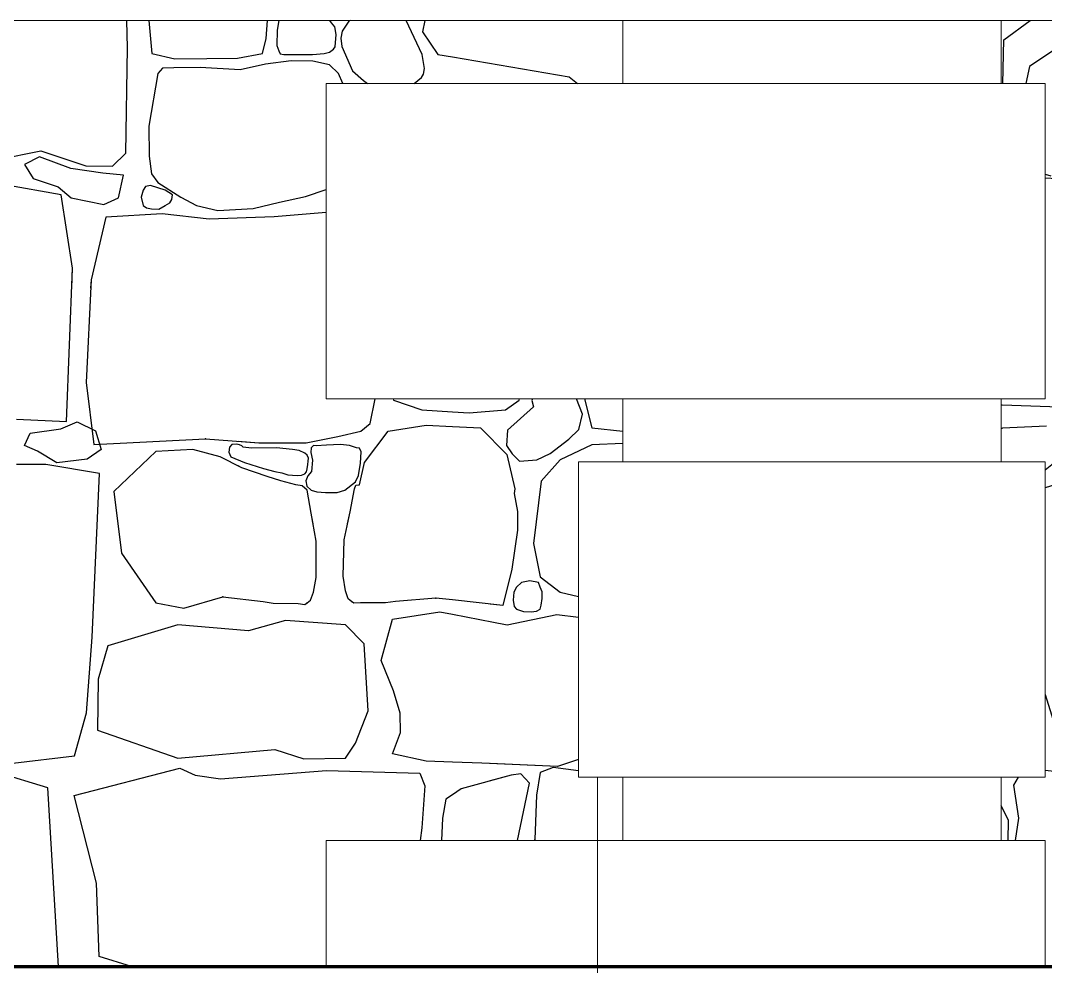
# Model space of a CAD drawing. Header units: feet. Extents: x -10410 to 374725, y -46422 to 88923.
# Drawn here: x 260107 to 260920, y 1437 to 2187 of the extents above; entities that cross this region are included whole.
import ezdxf

# ---------------------------------------------------------------- set-up
doc = ezdxf.new("R2010")
doc.units = ezdxf.units.FT
doc.header["$MEASUREMENT"] = 0
for name, color, linetype, lineweight in [('Интерьер - Мебель_Ном._пера__7', 7, 'Continuous', 20), ('Конструктив - Перекрытия_Ном._пера__1', 7, 'Continuous', 20), ('Местность - Рельеф_Ном._пера__53', 54, 'Continuous', 80)]:
    doc.layers.add(name, color=color, linetype=linetype, lineweight=lineweight)
doc.layers.add('Конструктив - Стены Несущие_Ном._пера__87', color=7, linetype='Continuous', lineweight=25, true_color=0x6a6a6a)

# ---------------------------------------------------------------- blocks, each defined once
blk = doc.blocks.new('*X54')
at = {"layer": 'Конструктив - Стены Несущие_Ном._пера__87', "linetype": 'Continuous'}
for p, q in [((260491.43, 1878.43), (260502.33, 1886.1)), ((260502.33, 1886.1), (260502.64, 1887.22)), ((260512.87, 1887.22), (260512.42, 1885.82)), ((260512.42, 1885.82), (260513.79, 1880.87)), ((260552.48, 1875.08), (260547.8, 1887.22)), ((260554.15, 1887.22), (260560.04, 1864.31)), ((260462.7, 1876.2), (260491.43, 1878.43)), ((260513.79, 1880.87), (260493.04, 1862.45)), ((260449.43, 1876.98), (260462.7, 1876.2)), ((260549.64, 1863), (260552.48, 1875.08)), ((260449.43, 1865.33), (260471.61, 1864.31)), ((260471.61, 1864.31), (260492.59, 1843.27)), ((260493.04, 1862.45), (260492.43, 1850.25)), ((260541.66, 1855.2), (260549.64, 1863)), ((260560.04, 1864.31), (260584.43, 1861.75)), ((260526.99, 1843.93), (260541.66, 1855.2)), ((260492.43, 1850.25), (260496.74, 1843.65)), ((260560.04, 1850.69), (260534.77, 1839.04)), ((260584.43, 1851.97), (260560.04, 1850.69)), ((260492.59, 1843.27), (260499, 1815.89)), ((260496.74, 1843.65), (260502.7, 1837.97)), ((260502.7, 1837.97), (260516.44, 1839.04)), ((260516.44, 1839.04), (260526.99, 1843.93)), ((260534.77, 1839.04), (260519.66, 1821.95)), ((260519.66, 1821.95), (260513.72, 1772.67)), ((260499, 1815.89), (260498.49, 1812.12)), ((260498.49, 1812.12), (260500.9, 1798.01)), ((260500.9, 1798.01), (260501.08, 1783.18)), ((260501.08, 1783.18), (260496.51, 1752.27)), ((260513.72, 1772.67), (260518.92, 1746.16)), ((260496.51, 1752.27), (260489.31, 1723.32)), ((260504.27, 1741.59), (260500.34, 1737.99)), ((260510.92, 1743.07), (260504.27, 1741.59)), ((260517.58, 1741.53), (260510.92, 1743.07)), ((260518.92, 1737.99), (260517.58, 1741.53)), ((260518.92, 1746.16), (260534.77, 1734.03)), ((260498.03, 1733.87), (260497.57, 1727.54)), ((260500.34, 1737.99), (260498.03, 1733.87)), ((260520.45, 1734.16), (260518.92, 1737.99)), ((260520.67, 1728.86), (260520.45, 1734.16)), ((260534.77, 1734.03), (260549.43, 1730.53)), ((260489.31, 1723.32), (260449.43, 1727.88)), ((260497.57, 1727.54), (260498.44, 1722.62)), ((260518.92, 1720.41), (260519.9, 1723.74)), ((260519.9, 1723.74), (260520.67, 1728.86)), ((260449.43, 1716.48), (260492.91, 1708.02)), ((260492.91, 1708.02), (260532.3, 1716.2)), ((260498.44, 1722.62), (260500.34, 1720.41)), ((260500.34, 1720.41), (260505.65, 1718.59)), ((260505.65, 1718.59), (260511.95, 1718.53)), ((260511.95, 1718.53), (260516.01, 1718.92)), ((260516.01, 1718.92), (260518.92, 1720.41)), ((260532.3, 1716.2), (260549.43, 1714.11)), ((260549.43, 1601.33), (260532.79, 1595.82)), ((260472.85, 1598.3), (260449.43, 1599.22)), ((260532.79, 1595.82), (260472.85, 1598.3)), ((260529.32, 1595.08), (260518.92, 1591.12)), ((260549.43, 1592.44), (260529.32, 1595.08)), ((260496.13, 1588.89), (260456.48, 1578.16)), ((260503.56, 1589.88), (260496.13, 1588.89)), ((260510.6, 1582.46), (260503.56, 1589.88)), ((260518.92, 1591.12), (260516.2, 1573.04)), ((260456.48, 1578.16), (260449.43, 1573.4)), ((260500.91, 1537.22), (260510.6, 1582.46)), ((260516.2, 1573.04), (260514.71, 1537.87)), ((260514.71, 1537.87), (260514.34, 1537.22))]:
    blk.add_line(p, q, dxfattribs=at)
blk = doc.blocks.new('Штриховка_27', base_point=(0, 0))
at = {"layer": 'Конструктив - Стены Несущие_Ном._пера__87', "linetype": 'Continuous'}
blk.add_blockref('*X54', (0, 0), dxfattribs=at)
blk = doc.blocks.new('*X56')
at = {"layer": 'Конструктив - Стены Несущие_Ном._пера__87', "linetype": 'Continuous'}
for p, q in [((260449.43, 2158.33), (260541.95, 2142.58)), ((260541.95, 2142.58), (260548.7, 2137.22))]:
    blk.add_line(p, q, dxfattribs=at)
blk = doc.blocks.new('Штриховка_28', base_point=(0, 0))
at = {"layer": 'Конструктив - Стены Несущие_Ном._пера__87', "linetype": 'Continuous'}
blk.add_blockref('*X56', (0, 0), dxfattribs=at)
blk = doc.blocks.new('*X58')
at = {"layer": 'Конструктив - Стены Несущие_Ном._пера__87', "linetype": 'Continuous'}
for p, q in [((260449.43, 2158.33), (260541.95, 2142.58)), ((260541.95, 2142.58), (260548.7, 2137.22))]:
    blk.add_line(p, q, dxfattribs=at)
blk = doc.blocks.new('Штриховка_29', base_point=(0, 0))
at = {"layer": 'Конструктив - Стены Несущие_Ном._пера__87', "linetype": 'Continuous'}
blk.add_blockref('*X58', (0, 0), dxfattribs=at)
blk = doc.blocks.new('*X60')
at = {"layer": 'Конструктив - Стены Несущие_Ном._пера__87', "linetype": 'Continuous'}
for p, q in [((260491.43, 1878.43), (260502.33, 1886.1)), ((260502.33, 1886.1), (260502.64, 1887.22)), ((260512.87, 1887.22), (260512.42, 1885.82)), ((260512.42, 1885.82), (260513.79, 1880.87)), ((260552.48, 1875.08), (260547.8, 1887.22)), ((260554.15, 1887.22), (260560.04, 1864.31)), ((260462.7, 1876.2), (260491.43, 1878.43)), ((260513.79, 1880.87), (260493.04, 1862.45)), ((260449.43, 1876.98), (260462.7, 1876.2)), ((260549.64, 1863), (260552.48, 1875.08)), ((260449.43, 1865.33), (260471.61, 1864.31)), ((260471.61, 1864.31), (260492.59, 1843.27)), ((260493.04, 1862.45), (260492.43, 1850.25)), ((260541.66, 1855.2), (260549.64, 1863)), ((260560.04, 1864.31), (260584.43, 1861.75)), ((260526.99, 1843.93), (260541.66, 1855.2)), ((260492.43, 1850.25), (260496.74, 1843.65)), ((260560.04, 1850.69), (260534.77, 1839.04)), ((260584.43, 1851.97), (260560.04, 1850.69)), ((260492.59, 1843.27), (260499, 1815.89)), ((260496.74, 1843.65), (260502.7, 1837.97)), ((260502.7, 1837.97), (260516.44, 1839.04)), ((260516.44, 1839.04), (260526.99, 1843.93)), ((260534.77, 1839.04), (260519.66, 1821.95)), ((260519.66, 1821.95), (260513.72, 1772.67)), ((260499, 1815.89), (260498.49, 1812.12)), ((260498.49, 1812.12), (260500.9, 1798.01)), ((260500.9, 1798.01), (260501.02, 1788.22)), ((260513.72, 1772.67), (260518.92, 1746.16)), ((260498.4, 1765.04), (260496.51, 1752.27)), ((260496.51, 1752.27), (260489.31, 1723.32)), ((260504.27, 1741.59), (260500.34, 1737.99)), ((260510.92, 1743.07), (260504.27, 1741.59)), ((260517.58, 1741.53), (260510.92, 1743.07)), ((260518.92, 1737.99), (260517.58, 1741.53)), ((260518.92, 1746.16), (260534.77, 1734.03)), ((260498.03, 1733.87), (260497.57, 1727.54)), ((260500.34, 1737.99), (260498.03, 1733.87)), ((260520.45, 1734.16), (260518.92, 1737.99)), ((260520.67, 1728.86), (260520.45, 1734.16)), ((260534.77, 1734.03), (260549.43, 1730.53)), ((260489.31, 1723.32), (260479.43, 1724.45)), ((260497.57, 1727.54), (260498.44, 1722.62)), ((260518.92, 1720.41), (260519.9, 1723.74)), ((260519.9, 1723.74), (260520.67, 1728.86)), ((260492.91, 1708.02), (260532.3, 1716.2)), ((260498.44, 1722.62), (260500.34, 1720.41)), ((260500.34, 1720.41), (260505.65, 1718.59)), ((260505.65, 1718.59), (260511.95, 1718.53)), ((260511.95, 1718.53), (260516.01, 1718.92)), ((260516.01, 1718.92), (260518.92, 1720.41)), ((260532.3, 1716.2), (260549.43, 1714.11)), ((260479.43, 1710.64), (260492.91, 1708.02)), ((260549.43, 1601.33), (260532.79, 1595.82)), ((260532.79, 1595.82), (260479.43, 1598.03)), ((260529.32, 1595.08), (260518.92, 1591.12)), ((260549.43, 1592.44), (260529.32, 1595.08)), ((260496.13, 1588.89), (260479.43, 1584.37)), ((260503.56, 1589.88), (260496.13, 1588.89)), ((260510.6, 1582.46), (260503.56, 1589.88)), ((260518.92, 1591.12), (260516.2, 1573.04)), ((260500.91, 1537.22), (260510.6, 1582.46)), ((260516.2, 1573.04), (260514.71, 1537.87)), ((260514.71, 1537.87), (260514.34, 1537.22))]:
    blk.add_line(p, q, dxfattribs=at)
blk = doc.blocks.new('Штриховка_30', base_point=(0, 0))
at = {"layer": 'Конструктив - Стены Несущие_Ном._пера__87', "linetype": 'Continuous'}
blk.add_blockref('*X60', (0, 0), dxfattribs=at)
blk = doc.blocks.new('*X62')
at = {"layer": 'Конструктив - Стены Несущие_Ном._пера__87', "linetype": 'Continuous'}
for p, q in [((260191.8, 2165.49), (260191.35, 2187.22)), ((260208.81, 2187.22), (260211.09, 2160.99)), ((260301.67, 2173.05), (260302.71, 2187.22)), ((260311.85, 2187.22), (260310.39, 2179.44)), ((260353.57, 2185.35), (260352.22, 2187.22)), ((260367.34, 2186.79), (260362.02, 2178.7)), ((260368.53, 2187.22), (260367.34, 2186.79)), ((260425.42, 2160.16), (260412.65, 2187.22)), ((260427.64, 2187.22), (260425.79, 2178.12)), ((260310.39, 2179.44), (260310.26, 2167.29)), ((260356.3, 2182.18), (260353.57, 2185.35)), ((260357.21, 2176.19), (260356.3, 2182.18)), ((260362.02, 2178.7), (260360.81, 2173.27)), ((260298.84, 2160.99), (260301.67, 2173.05)), ((260356.43, 2166.38), (260357.21, 2176.19)), ((260360.81, 2173.27), (260361.77, 2166.6)), ((260425.79, 2178.12), (260437.93, 2160.28)), ((260190.32, 2082.02), (260191.8, 2165.49)), ((260310.26, 2167.29), (260311.78, 2163.08)), ((260311.78, 2163.08), (260312.77, 2160.7)), ((260347.66, 2160.96), (260352, 2162.04)), ((260352, 2162.04), (260355.21, 2164.39)), ((260355.21, 2164.39), (260356.43, 2166.38)), ((260361.77, 2166.6), (260370.07, 2147.4)), ((260211.09, 2160.99), (260229.34, 2156.9)), ((260229.34, 2156.9), (260254.81, 2157.22)), ((260254.81, 2157.22), (260278.92, 2157.32)), ((260278.92, 2157.32), (260298.84, 2160.99)), ((260321.58, 2155.33), (260301.25, 2152.5)), ((260312.77, 2160.7), (260315.71, 2160.16)), ((260315.71, 2160.16), (260338.34, 2160.16)), ((260338.67, 2155.02), (260321.58, 2155.33)), ((260338.34, 2160.16), (260347.66, 2160.96)), ((260351.88, 2152.08), (260338.67, 2155.02)), ((260427.18, 2149.26), (260425.42, 2160.16)), ((260437.93, 2160.28), (260449.43, 2158.33)), ((260219.59, 2149.46), (260215.81, 2145.27)), ((260228.6, 2149.78), (260219.59, 2149.46)), ((260249.46, 2150.09), (260228.6, 2149.78)), ((260281.23, 2148.1), (260249.46, 2150.09)), ((260301.25, 2152.5), (260281.23, 2148.1)), ((260359.01, 2145.27), (260351.88, 2152.08)), ((260370.07, 2147.4), (260378.88, 2139.78)), ((260426.54, 2144.57), (260427.18, 2149.26)), ((260215.81, 2145.27), (260208.58, 2103.44)), ((260362.47, 2137.22), (260359.01, 2145.27)), ((260378.88, 2139.78), (260382.17, 2137.22)), ((260419.01, 2137.22), (260424.8, 2141.96)), ((260424.8, 2141.96), (260426.54, 2144.57)), ((260208.58, 2103.44), (260208.89, 2079.64)), ((260023.88, 2064.18), (260122.95, 2084)), ((260122.95, 2084), (260158.61, 2072.11)), ((260179.91, 2071.61), (260190.32, 2082.02)), ((260122.04, 2079.26), (260109.97, 2073.08)), ((260109.97, 2073.08), (260117.04, 2061.89)), ((260146.77, 2069.84), (260122.04, 2079.26)), ((260208.89, 2079.64), (260210.89, 2065.7)), ((260172.09, 2066.31), (260146.77, 2069.84)), ((260158.61, 2072.11), (260179.91, 2071.61)), ((260188.57, 2064.54), (260172.09, 2066.31)), ((260184.74, 2046.59), (260188.57, 2064.54)), ((260210.89, 2065.7), (260215.81, 2058.78)), ((260139.24, 2049.12), (260094.46, 2057)), ((260117.04, 2061.89), (260136.76, 2055.42)), ((260210.06, 2056.37), (260206, 2055.7)), ((260221.71, 2052.67), (260210.06, 2056.37)), ((260215.81, 2058.78), (260234.16, 2047.25)), ((260136.76, 2055.42), (260147.06, 2046.59)), ((260148.2, 1990.86), (260139.24, 2049.12)), ((260204.3, 2052.67), (260202.66, 2047.15)), ((260206, 2055.7), (260204.3, 2052.67)), ((260227.36, 2049.03), (260221.71, 2052.67)), ((260227.05, 2045.39), (260227.36, 2049.03)), ((260332.91, 2047.78), (260349.43, 2053.11)), ((260147.06, 2046.59), (260172.97, 2041.29)), ((260172.97, 2041.29), (260184.74, 2046.59)), ((260202.66, 2047.15), (260204.3, 2040.54)), ((260204.3, 2040.54), (260206.73, 2038.78)), ((260216.68, 2037.56), (260221.71, 2040.54)), ((260221.71, 2040.54), (260225.41, 2042.66)), ((260225.41, 2042.66), (260227.05, 2045.39)), ((260234.16, 2047.25), (260246.42, 2040.54)), ((260246.42, 2040.54), (260263.51, 2036.56)), ((260291.39, 2038.13), (260312.36, 2043.27)), ((260312.36, 2043.27), (260332.91, 2047.78)), ((260219.31, 2034.01), (260174.52, 2031.27)), ((260206.73, 2038.78), (260210.73, 2037.87)), ((260210.73, 2037.87), (260216.68, 2037.56)), ((260256.66, 2029.84), (260219.31, 2034.01)), ((260263.51, 2036.56), (260291.39, 2038.13)), ((260349.43, 2035.1), (260308.19, 2031.51)), ((260174.52, 2031.27), (260162.86, 1981.53)), ((260308.19, 2031.51), (260256.66, 2029.84)), ((260143.51, 1869.26), (260148.2, 1990.86)), ((260162.86, 1981.53), (260158.97, 1900.12)), ((260158.97, 1900.12), (260164.95, 1851.1)), ((260384.3, 1867.77), (260388.04, 1887.22)), ((260402.52, 1887.22), (260402.76, 1886.1)), ((260402.76, 1886.1), (260425.05, 1878.43)), ((260425.05, 1878.43), (260449.43, 1876.98)), ((260103.63, 1871.24), (260143.51, 1869.26)), ((260114.69, 1859.99), (260138.88, 1863.6)), ((260138.88, 1863.6), (260151.88, 1869.02)), ((260151.88, 1869.02), (260166.33, 1861.8)), ((260166.33, 1861.8), (260171.02, 1846.99)), ((260358.54, 1857.43), (260376.72, 1861.76)), ((260376.72, 1861.76), (260384.3, 1867.77)), ((260379.64, 1836.88), (260398.55, 1861.58)), ((260398.55, 1861.58), (260428.52, 1866.29)), ((260428.52, 1866.29), (260449.43, 1865.33)), ((260110, 1850.24), (260114.69, 1859.99)), ((260164.95, 1851.1), (260253.66, 1855.59)), ((260253.66, 1855.59), (260295.81, 1852.43)), ((260333.53, 1852.43), (260358.54, 1857.43)), ((260120.47, 1845.91), (260110, 1850.24)), ((260135.63, 1836.52), (260120.47, 1845.91)), ((260171.02, 1846.99), (260159.83, 1839.41)), ((260214.34, 1845.62), (260181.06, 1813.92)), ((260243.5, 1847.22), (260214.34, 1845.62)), ((260265.29, 1841.33), (260243.5, 1847.22)), ((260272.67, 1849.06), (260272.02, 1845.12)), ((260272.02, 1845.12), (260273.71, 1841.33)), ((260274.41, 1851.08), (260272.67, 1849.06)), ((260278.02, 1851.42), (260274.41, 1851.08)), ((260280.61, 1850.91), (260278.02, 1851.42)), ((260282.55, 1850), (260280.61, 1850.91)), ((260283.61, 1848.83), (260282.55, 1850)), ((260290.07, 1848.29), (260283.61, 1848.83)), ((260309.96, 1848.36), (260290.07, 1848.29)), ((260295.81, 1852.43), (260333.53, 1852.43)), ((260322.73, 1847.19), (260309.96, 1848.36)), ((260327.78, 1846.37), (260322.73, 1847.19)), ((260332.34, 1844.19), (260327.78, 1846.37)), ((260337.42, 1848.36), (260337.18, 1844.6)), ((260339.26, 1850.15), (260337.42, 1848.36)), ((260341.5, 1849.94), (260339.26, 1850.15)), ((260349.47, 1850.49), (260341.5, 1849.94)), ((260360.62, 1851.02), (260349.47, 1850.49)), ((260367.93, 1850.31), (260360.62, 1851.02)), ((260373.4, 1848.36), (260367.93, 1850.31)), ((260375.82, 1848.05), (260373.4, 1848.36)), ((260377.03, 1845.37), (260375.82, 1848.05)), ((260376.64, 1836.37), (260377.03, 1845.37)), ((260159.83, 1839.41), (260135.63, 1836.52)), ((260282.43, 1832.51), (260265.29, 1841.33)), ((260273.71, 1841.33), (260284.47, 1836.84)), ((260334.19, 1842.53), (260332.34, 1844.19)), ((260335.3, 1840.31), (260334.19, 1842.53)), ((260334.79, 1835.15), (260335.04, 1837.77)), ((260335.04, 1837.77), (260335.3, 1840.31)), ((260337.18, 1844.6), (260338.34, 1838.53)), ((260338.34, 1838.53), (260337.71, 1829.56)), ((260375.86, 1819.02), (260379.64, 1836.88)), ((260126.91, 1835.08), (260103.88, 1835.08)), ((260169.5, 1828.05), (260126.91, 1835.08)), ((260302.43, 1825.68), (260282.43, 1832.51)), ((260284.47, 1836.84), (260299.51, 1831.99)), ((260299.51, 1831.99), (260308.58, 1829.55)), ((260308.58, 1829.55), (260314.28, 1828.57)), ((260332.34, 1827.93), (260333.61, 1829.51)), ((260333.61, 1829.51), (260334.12, 1831.78)), ((260334.12, 1831.78), (260334.79, 1835.15)), ((260337.71, 1829.56), (260334.82, 1826.14)), ((260375.06, 1826.43), (260376.64, 1836.37)), ((260163.82, 1698.41), (260169.5, 1828.05)), ((260313.42, 1822.32), (260302.43, 1825.68)), ((260325.3, 1819.17), (260313.42, 1822.32)), ((260314.28, 1828.57), (260318.85, 1827.06)), ((260318.85, 1827.06), (260326.34, 1826.39)), ((260326.34, 1826.39), (260329.77, 1826.66)), ((260329.77, 1826.66), (260332.34, 1827.93)), ((260334.82, 1826.14), (260333.24, 1822.17)), ((260333.24, 1822.17), (260334.05, 1817.91)), ((260364.22, 1814.94), (260372.61, 1821.46)), ((260372.61, 1821.46), (260375.06, 1826.43)), ((260181.06, 1813.92), (260186.96, 1764.86)), ((260330.36, 1818.18), (260325.3, 1819.17)), ((260334.34, 1814.94), (260330.36, 1818.18)), ((260334.05, 1817.91), (260337.42, 1814.94)), ((260337.42, 1796.52), (260334.34, 1814.94)), ((260337.42, 1814.94), (260341.87, 1813.65)), ((260341.87, 1813.65), (260348.89, 1812.94)), ((260348.89, 1812.94), (260358.12, 1813.07)), ((260358.12, 1813.07), (260364.22, 1814.94)), ((260368.21, 1797.56), (260371.8, 1815.88)), ((260371.8, 1815.88), (260372.87, 1818.73)), ((260372.87, 1818.73), (260375.86, 1819.02)), ((260341.41, 1774.42), (260337.42, 1796.52)), ((260363.62, 1775.58), (260368.21, 1797.56)), ((260341.41, 1745.57), (260341.41, 1774.42)), ((260362.83, 1746.73), (260363.62, 1775.58)), ((260186.96, 1764.86), (260214.34, 1725.62)), ((260339.33, 1733.9), (260341.41, 1745.57)), ((260364.59, 1735.02), (260362.83, 1746.73)), ((260336.89, 1727.61), (260339.33, 1733.9)), ((260366.86, 1728.67), (260364.59, 1735.02)), ((260214.34, 1725.62), (260236.57, 1721.4)), ((260236.57, 1721.4), (260267.44, 1730.22)), ((260267.44, 1730.22), (260299.38, 1726.68)), ((260299.38, 1726.68), (260307.36, 1725.23)), ((260307.36, 1725.23), (260327.22, 1724.88)), ((260327.22, 1724.88), (260332.34, 1724.29)), ((260332.34, 1724.29), (260334.34, 1725.62)), ((260334.34, 1725.62), (260336.89, 1727.61)), ((260369.36, 1726.6), (260366.86, 1728.67)), ((260371.32, 1725.22), (260369.36, 1726.6)), ((260376.45, 1725.67), (260371.32, 1725.22)), ((260396.32, 1725.47), (260376.45, 1725.67)), ((260404.33, 1726.71), (260396.32, 1725.47)), ((260436.36, 1729.37), (260404.33, 1726.71)), ((260449.43, 1727.88), (260436.36, 1729.37)), ((260402.02, 1712.48), (260439.42, 1718.42)), ((260439.42, 1718.42), (260449.43, 1716.48)), ((260231.57, 1708.02), (260176.08, 1691.42)), ((260287.59, 1703.32), (260231.57, 1708.02)), ((260317.06, 1711.49), (260287.59, 1703.32)), ((260364.63, 1708.02), (260317.06, 1711.49)), ((260379.48, 1693.16), (260364.63, 1708.02)), ((260392.85, 1679.79), (260402.02, 1712.48)), ((260159.15, 1638.26), (260163.82, 1698.41)), ((260176.08, 1691.42), (260168.56, 1664.96)), ((260382.7, 1639.91), (260379.48, 1693.16)), ((260402.76, 1655.76), (260392.85, 1679.79)), ((260168.56, 1664.96), (260168.07, 1624.66)), ((260407.96, 1638.18), (260402.76, 1655.76)), ((260149.77, 1604.16), (260159.15, 1638.26)), ((260372.54, 1614.4), (260382.7, 1639.91)), ((260408.21, 1622.82), (260407.96, 1638.18)), ((260168.07, 1624.66), (260231.57, 1602.51)), ((260402.02, 1605.73), (260408.21, 1622.82)), ((260364.63, 1602.51), (260372.54, 1614.4)), ((260100.9, 1598.3), (260149.77, 1604.16)), ((260231.57, 1602.51), (260308.64, 1609.2)), ((260308.64, 1609.2), (260331.68, 1601.77)), ((260331.68, 1601.77), (260364.63, 1602.51)), ((260428.52, 1600.03), (260402.02, 1605.73)), ((260149.43, 1572.71), (260233.35, 1594.59)), ((260233.35, 1594.59), (260245.48, 1588.89)), ((260449.43, 1599.22), (260428.52, 1600.03)), ((260128.58, 1578.99), (260088.02, 1591.12)), ((260245.48, 1588.89), (260265.5, 1585.92)), ((260265.5, 1585.92), (260349.46, 1592.6)), ((260349.46, 1592.6), (260423.52, 1590.37)), ((260423.52, 1590.37), (260427.48, 1580.47)), ((260137.14, 1437.22), (260128.58, 1578.99)), ((260427.48, 1580.47), (260425.25, 1547.03)), ((260167.1, 1503.3), (260149.43, 1572.71)), ((260444.12, 1569.82), (260441.65, 1554.71)), ((260449.43, 1573.4), (260444.12, 1569.82)), ((260441.65, 1554.71), (260440.68, 1537.22)), ((260425.25, 1547.03), (260423.93, 1537.22)), ((260169.41, 1445.25), (260167.1, 1503.3)), ((260194.96, 1437.22), (260169.41, 1445.25))]:
    blk.add_line(p, q, dxfattribs=at)
for p in [(260253.66, 1855.59), (260267.44, 1730.22), (260334.34, 1725.62), (260334.34, 1725.62), (260369.36, 1726.6), (260369.36, 1726.6), (260436.36, 1729.37)]:
    blk.add_point(p, dxfattribs=at)
blk = doc.blocks.new('Штриховка_31', base_point=(0, 0))
at = {"layer": 'Конструктив - Стены Несущие_Ном._пера__87', "linetype": 'Continuous'}
blk.add_blockref('*X62', (0, 0), dxfattribs=at)
blk = doc.blocks.new('*X68')
at = {"layer": 'Конструктив - Стены Несущие_Ном._пера__87', "linetype": 'Continuous'}
for p, q in [((260191.8, 2165.49), (260191.35, 2187.22)), ((260208.81, 2187.22), (260211.09, 2160.99)), ((260301.67, 2173.05), (260302.71, 2187.22)), ((260311.85, 2187.22), (260310.39, 2179.44)), ((260353.57, 2185.35), (260352.22, 2187.22)), ((260367.34, 2186.79), (260362.02, 2178.7)), ((260368.53, 2187.22), (260367.34, 2186.79)), ((260425.42, 2160.16), (260412.65, 2187.22)), ((260427.64, 2187.22), (260425.79, 2178.12)), ((260310.39, 2179.44), (260310.26, 2167.29)), ((260356.3, 2182.18), (260353.57, 2185.35)), ((260357.21, 2176.19), (260356.3, 2182.18)), ((260362.02, 2178.7), (260360.81, 2173.27)), ((260298.84, 2160.99), (260301.67, 2173.05)), ((260356.43, 2166.38), (260357.21, 2176.19)), ((260360.81, 2173.27), (260361.77, 2166.6)), ((260425.79, 2178.12), (260437.93, 2160.28)), ((260190.32, 2082.02), (260191.8, 2165.49)), ((260310.26, 2167.29), (260311.78, 2163.08)), ((260311.78, 2163.08), (260312.77, 2160.7)), ((260347.66, 2160.96), (260352, 2162.04)), ((260352, 2162.04), (260355.21, 2164.39)), ((260355.21, 2164.39), (260356.43, 2166.38)), ((260361.77, 2166.6), (260370.07, 2147.4)), ((260211.09, 2160.99), (260229.34, 2156.9)), ((260229.34, 2156.9), (260254.81, 2157.22)), ((260254.81, 2157.22), (260278.92, 2157.32)), ((260278.92, 2157.32), (260298.84, 2160.99)), ((260321.58, 2155.33), (260301.25, 2152.5)), ((260312.77, 2160.7), (260315.71, 2160.16)), ((260315.71, 2160.16), (260338.34, 2160.16)), ((260338.67, 2155.02), (260321.58, 2155.33)), ((260338.34, 2160.16), (260347.66, 2160.96)), ((260351.88, 2152.08), (260338.67, 2155.02)), ((260427.18, 2149.26), (260425.42, 2160.16)), ((260437.93, 2160.28), (260449.43, 2158.33)), ((260219.59, 2149.46), (260215.81, 2145.27)), ((260228.6, 2149.78), (260219.59, 2149.46)), ((260249.46, 2150.09), (260228.6, 2149.78)), ((260281.23, 2148.1), (260249.46, 2150.09)), ((260301.25, 2152.5), (260281.23, 2148.1)), ((260359.01, 2145.27), (260351.88, 2152.08)), ((260370.07, 2147.4), (260378.88, 2139.78)), ((260426.54, 2144.57), (260427.18, 2149.26)), ((260215.81, 2145.27), (260208.58, 2103.44)), ((260362.47, 2137.22), (260359.01, 2145.27)), ((260378.88, 2139.78), (260382.17, 2137.22)), ((260419.01, 2137.22), (260424.8, 2141.96)), ((260424.8, 2141.96), (260426.54, 2144.57)), ((260208.58, 2103.44), (260208.89, 2079.64)), ((260023.88, 2064.18), (260122.95, 2084)), ((260122.95, 2084), (260158.61, 2072.11)), ((260179.91, 2071.61), (260190.32, 2082.02)), ((260122.04, 2079.26), (260109.97, 2073.08)), ((260109.97, 2073.08), (260117.04, 2061.89)), ((260146.77, 2069.84), (260122.04, 2079.26)), ((260208.89, 2079.64), (260210.89, 2065.7)), ((260172.09, 2066.31), (260146.77, 2069.84)), ((260158.61, 2072.11), (260179.91, 2071.61)), ((260188.57, 2064.54), (260172.09, 2066.31)), ((260184.74, 2046.59), (260188.57, 2064.54)), ((260210.89, 2065.7), (260215.81, 2058.78)), ((260139.24, 2049.12), (260094.46, 2057)), ((260117.04, 2061.89), (260136.76, 2055.42)), ((260210.06, 2056.37), (260206, 2055.7)), ((260221.71, 2052.67), (260210.06, 2056.37)), ((260215.81, 2058.78), (260234.16, 2047.25)), ((260136.76, 2055.42), (260147.06, 2046.59)), ((260148.2, 1990.86), (260139.24, 2049.12)), ((260204.3, 2052.67), (260202.66, 2047.15)), ((260206, 2055.7), (260204.3, 2052.67)), ((260227.36, 2049.03), (260221.71, 2052.67)), ((260227.05, 2045.39), (260227.36, 2049.03)), ((260332.91, 2047.78), (260349.43, 2053.11)), ((260147.06, 2046.59), (260172.97, 2041.29)), ((260172.97, 2041.29), (260184.74, 2046.59)), ((260202.66, 2047.15), (260204.3, 2040.54)), ((260204.3, 2040.54), (260206.73, 2038.78)), ((260216.68, 2037.56), (260221.71, 2040.54)), ((260221.71, 2040.54), (260225.41, 2042.66)), ((260225.41, 2042.66), (260227.05, 2045.39)), ((260234.16, 2047.25), (260246.42, 2040.54)), ((260246.42, 2040.54), (260263.51, 2036.56)), ((260291.39, 2038.13), (260312.36, 2043.27)), ((260312.36, 2043.27), (260332.91, 2047.78)), ((260219.31, 2034.01), (260174.52, 2031.27)), ((260206.73, 2038.78), (260210.73, 2037.87)), ((260210.73, 2037.87), (260216.68, 2037.56)), ((260256.66, 2029.84), (260219.31, 2034.01)), ((260263.51, 2036.56), (260291.39, 2038.13)), ((260349.43, 2035.1), (260308.19, 2031.51)), ((260174.52, 2031.27), (260162.86, 1981.53)), ((260308.19, 2031.51), (260256.66, 2029.84)), ((260147.6, 1975.09), (260148.2, 1990.86)), ((260162.86, 1981.53), (260162.55, 1975.09)), ((260384.3, 1867.77), (260388.04, 1887.22)), ((260402.52, 1887.22), (260402.76, 1886.1)), ((260402.76, 1886.1), (260425.05, 1878.43)), ((260425.05, 1878.43), (260449.43, 1876.98)), ((260358.54, 1857.43), (260376.72, 1861.76)), ((260376.72, 1861.76), (260384.3, 1867.77)), ((260379.64, 1836.88), (260398.55, 1861.58)), ((260398.55, 1861.58), (260428.52, 1866.29)), ((260428.52, 1866.29), (260449.43, 1865.33)), ((260279.43, 1853.66), (260295.81, 1852.43)), ((260333.53, 1852.43), (260358.54, 1857.43)), ((260280.61, 1850.91), (260279.43, 1851.14)), ((260282.55, 1850), (260280.61, 1850.91)), ((260283.61, 1848.83), (260282.55, 1850)), ((260290.07, 1848.29), (260283.61, 1848.83)), ((260309.96, 1848.36), (260290.07, 1848.29)), ((260295.81, 1852.43), (260333.53, 1852.43)), ((260322.73, 1847.19), (260309.96, 1848.36)), ((260327.78, 1846.37), (260322.73, 1847.19)), ((260332.34, 1844.19), (260327.78, 1846.37)), ((260337.42, 1848.36), (260337.18, 1844.6)), ((260339.26, 1850.15), (260337.42, 1848.36)), ((260341.5, 1849.94), (260339.26, 1850.15)), ((260349.47, 1850.49), (260341.5, 1849.94)), ((260360.62, 1851.02), (260349.47, 1850.49)), ((260367.93, 1850.31), (260360.62, 1851.02)), ((260373.4, 1848.36), (260367.93, 1850.31)), ((260375.82, 1848.05), (260373.4, 1848.36)), ((260377.03, 1845.37), (260375.82, 1848.05)), ((260376.64, 1836.37), (260377.03, 1845.37)), ((260279.43, 1838.94), (260284.47, 1836.84)), ((260334.19, 1842.53), (260332.34, 1844.19)), ((260335.3, 1840.31), (260334.19, 1842.53)), ((260334.79, 1835.15), (260335.04, 1837.77)), ((260335.04, 1837.77), (260335.3, 1840.31)), ((260337.18, 1844.6), (260338.34, 1838.53)), ((260338.34, 1838.53), (260337.71, 1829.56)), ((260375.86, 1819.02), (260379.64, 1836.88)), ((260282.43, 1832.51), (260279.43, 1834.05)), ((260302.43, 1825.68), (260282.43, 1832.51)), ((260284.47, 1836.84), (260299.51, 1831.99)), ((260299.51, 1831.99), (260308.58, 1829.55)), ((260308.58, 1829.55), (260314.28, 1828.57)), ((260332.34, 1827.93), (260333.61, 1829.51)), ((260333.61, 1829.51), (260334.12, 1831.78)), ((260334.12, 1831.78), (260334.79, 1835.15)), ((260337.71, 1829.56), (260334.82, 1826.14)), ((260375.06, 1826.43), (260376.64, 1836.37)), ((260313.42, 1822.32), (260302.43, 1825.68)), ((260325.3, 1819.17), (260313.42, 1822.32)), ((260314.28, 1828.57), (260318.85, 1827.06)), ((260318.85, 1827.06), (260326.34, 1826.39)), ((260326.34, 1826.39), (260329.77, 1826.66)), ((260329.77, 1826.66), (260332.34, 1827.93)), ((260334.82, 1826.14), (260333.24, 1822.17)), ((260333.24, 1822.17), (260334.05, 1817.91)), ((260364.22, 1814.94), (260372.61, 1821.46)), ((260372.61, 1821.46), (260375.06, 1826.43)), ((260330.36, 1818.18), (260325.3, 1819.17)), ((260334.34, 1814.94), (260330.36, 1818.18)), ((260334.05, 1817.91), (260337.42, 1814.94)), ((260337.42, 1796.52), (260334.34, 1814.94)), ((260337.42, 1814.94), (260341.87, 1813.65)), ((260341.87, 1813.65), (260348.89, 1812.94)), ((260348.89, 1812.94), (260358.12, 1813.07)), ((260358.12, 1813.07), (260364.22, 1814.94)), ((260368.21, 1797.56), (260371.8, 1815.88)), ((260371.8, 1815.88), (260372.87, 1818.73)), ((260372.87, 1818.73), (260375.86, 1819.02)), ((260338.92, 1788.22), (260337.42, 1796.52)), ((260366.26, 1788.22), (260368.21, 1797.56))]:
    blk.add_line(p, q, dxfattribs=at)
blk = doc.blocks.new('Штриховка_34', base_point=(0, 0))
at = {"layer": 'Конструктив - Стены Несущие_Ном._пера__87', "linetype": 'Continuous'}
blk.add_blockref('*X68', (0, 0), dxfattribs=at)
blk = doc.blocks.new('*X72')
at = {"layer": 'Конструктив - Стены Несущие_Ном._пера__87', "linetype": 'Continuous'}
for p, q in [((260886.72, 2171.92), (260907.43, 2187.22)), ((260885.9, 2137.22), (260886.72, 2171.92)), ((260939.23, 2172.42), (260907.03, 2150.87)), ((260907.03, 2150.87), (260903.98, 2137.22)), ((260919.43, 2065.4), (260923.88, 2064.18)), ((260959.54, 2060.22), (260919.43, 2062.22)), ((260884.43, 1882.49), (260885.24, 1882.64)), ((260885.24, 1882.64), (260941.46, 1880.65)), ((260885.73, 1864.06), (260884.43, 1863.51)), ((260920.41, 1865.55), (260885.73, 1864.06)), ((260919.43, 1830.89), (260929.96, 1839.31)), ((260934.03, 1821.21), (260919.43, 1816.82)), ((260919.43, 1652.88), (260929.57, 1620.59)), ((260897.97, 1587.22), (260894.33, 1580.88)), ((260956.32, 1588.64), (260919.43, 1592.55)), ((260894.33, 1580.88), (260898.34, 1554.85)), ((260890.44, 1553.22), (260884.43, 1564.71)), ((260890.04, 1537.22), (260890.44, 1553.22)), ((260898.34, 1554.85), (260895.53, 1537.22))]:
    blk.add_line(p, q, dxfattribs=at)
blk = doc.blocks.new('Штриховка_36', base_point=(0, 0))
at = {"layer": 'Конструктив - Стены Несущие_Ном._пера__87', "linetype": 'Continuous'}
blk.add_blockref('*X72', (0, 0), dxfattribs=at)
blk = doc.blocks.new('*X76')
at = {"layer": 'Конструктив - Стены Несущие_Ном._пера__87', "linetype": 'Continuous'}
for p, q in [((260886.72, 2171.92), (260907.43, 2187.22)), ((260942.96, 2187.22), (260939.23, 2172.42)), ((260885.9, 2137.22), (260886.72, 2171.92)), ((260939.23, 2172.42), (260907.03, 2150.87)), ((260907.03, 2150.87), (260903.98, 2137.22))]:
    blk.add_line(p, q, dxfattribs=at)
blk = doc.blocks.new('Штриховка_38', base_point=(0, 0))
at = {"layer": 'Конструктив - Стены Несущие_Ном._пера__87', "linetype": 'Continuous'}
blk.add_blockref('*X76', (0, 0), dxfattribs=at)

msp = doc.modelspace()

# ---------------------------------------------------------------- linework, layer by layer
at = {"layer": 'Интерьер - Мебель_Ном._пера__7', "linetype": 'Continuous'}
for p, q in [((260584.43283, 2137.21988), (260584.43283, 2187.21988)), ((260884.43283, 2137.21988), (260884.43283, 2187.21988)), ((260919.43283, 2137.21988), (260349.43283, 2137.21988)), ((260349.43283, 1887.21988), (260349.43283, 2137.21988)), ((260919.43283, 1887.21988), (260919.43283, 2137.21988)), ((260919.43283, 1887.21988), (260349.43283, 1887.21988)), ((260584.43283, 1837.21988), (260584.43283, 1887.21988)), ((260884.43283, 1837.21988), (260884.43283, 1887.21988)), ((260919.43283, 1837.21988), (260549.43283, 1837.21988)), ((260549.43283, 1587.21988), (260549.43283, 1837.21988)), ((260919.43283, 1587.21988), (260919.43283, 1837.21988)), ((260919.43283, 1587.21988), (260549.43283, 1587.21988)), ((260584.43283, 1537.21988), (260584.43283, 1587.21988)), ((260884.43283, 1537.21988), (260884.43283, 1587.21988)), ((260919.43283, 1537.21988), (260349.43283, 1537.21988)), ((260349.43283, 1437.21988), (260349.43283, 1537.21988)), ((260919.43283, 1437.21988), (260919.43283, 1537.21988))]:
    msp.add_line(p, q, dxfattribs=at)
at = {"layer": 'Конструктив - Перекрытия_Ном._пера__1', "linetype": 'Continuous'}
for p, q in [((260999.43289, 2187.21988), (257099.80825, 2187.21988)), ((260564.43283, 1587.21988), (260564.43283, 176.75224))]:
    msp.add_line(p, q, dxfattribs=at)
at = {"layer": 'Местность - Рельеф_Ном._пера__53', "linetype": 'Continuous', "flags": 128}
msp.add_lwpolyline([(247162.41413, 1437.21988), (265549.34495, 1437.21988)], dxfattribs=at)

# ---------------------------------------------------------------- block references
at = {"layer": 'Конструктив - Стены Несущие_Ном._пера__87', "linetype": 'Continuous'}
for name in ['Штриховка_36', 'Штриховка_34', 'Штриховка_31', 'Штриховка_38', 'Штриховка_28', 'Штриховка_29', 'Штриховка_30', 'Штриховка_27']:
    msp.add_blockref(name, (0, 0), dxfattribs=at)

doc.saveas('drawing.dxf')
